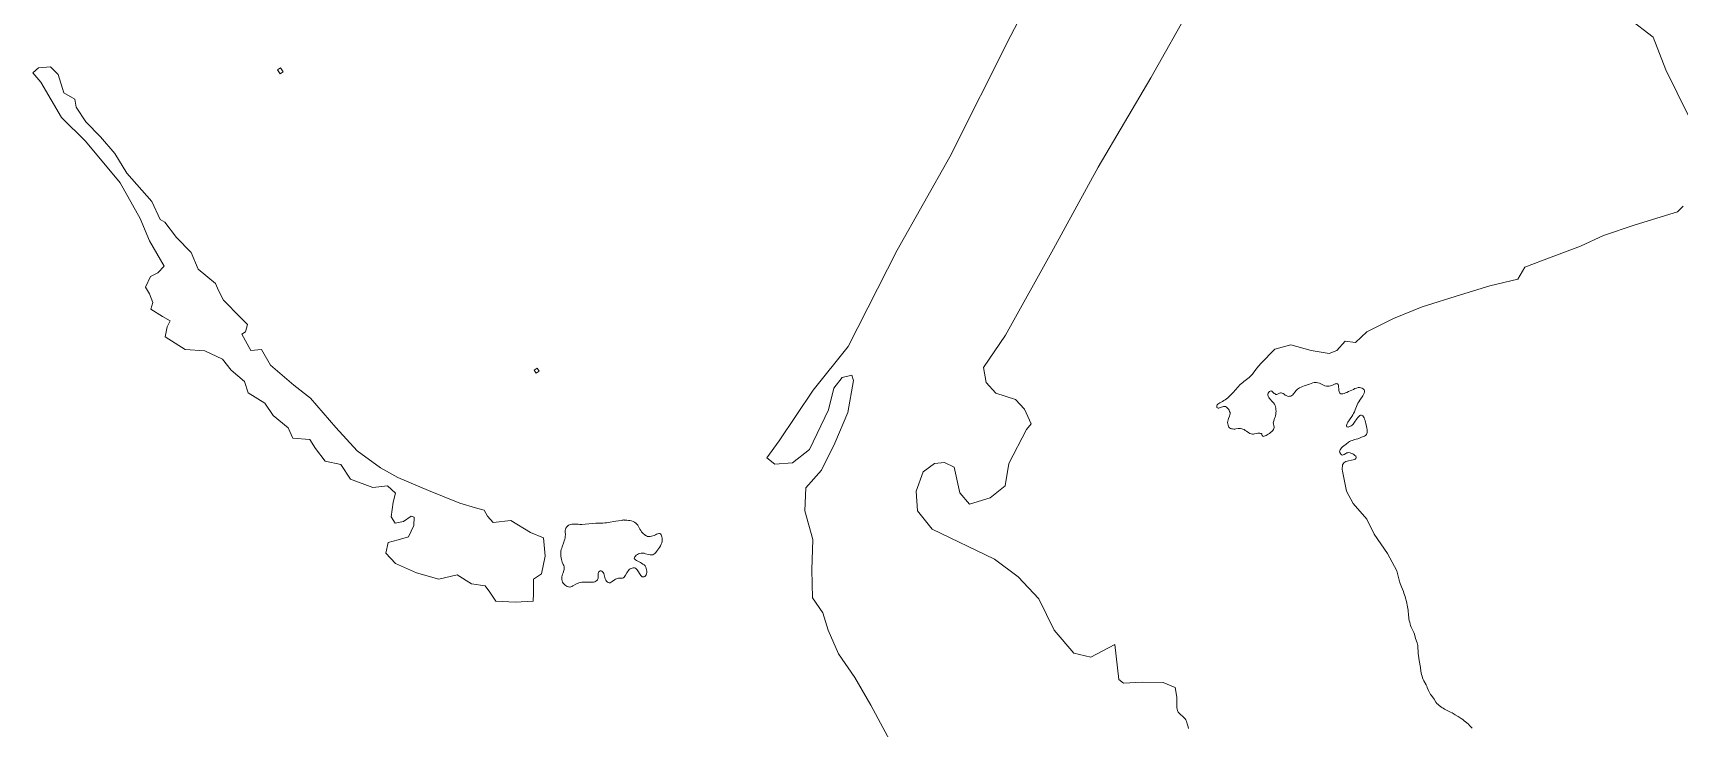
# Model space of a CAD drawing. Header units: metres. Extents: x 793723 to 812165, y 297650 to 314276.
# Drawn here: x 801618 to 803831, y 299535 to 300470 of the extents above; entities that cross this region are included whole.
import ezdxf

# ---------------------------------------------------------------- set-up
doc = ezdxf.new("R2010")
doc.units = ezdxf.units.M

msp = doc.modelspace()

# ---------------------------------------------------------------- linework, layer by layer
at = {"linetype": 'Continuous', "lineweight": 13}
for points in [[(802695.11, 299992.28), (802687.61, 299963.38), (802662.03, 299909.65), (802639.37, 299892.12), (802615.56, 299890.3), (802604.75, 299898.79), (802621.61, 299921.63), (802667.08, 299989.67), (802714.24, 300048.21), (802779.82, 300178.04), (802850.87, 300303.58), (802932.96, 300466.54), (802980.38, 300557.5)], [(803176.12, 300507.48), (803121.15, 300409.65), (803050.31, 300289.42), (802990.36, 300179.85), (802925.74, 300063.73)], [(803843.79, 300358.38), (803813.05, 300420.39), (803796.26, 300464.4), (803763.6, 300489.33)], [(801775.19, 300190.5), (801762.66, 300220.57), (801735.62, 300268.32), (801688.87, 300324.32), (801656.53, 300356.45), (801628.93, 300403.86), (801618.34, 300416.34), (801625.66, 300423.21), (801642.02, 300424.47), (801652.17, 300414.2), (801660.01, 300389.65), (801674.61, 300380.83), (801676.41, 300370.1), (801689.59, 300350.54), (801709.11, 300330.12), (801728.63, 300307.7), (801744.38, 300281.62), (801778.29, 300243.29), (801789.25, 300218.97), (801795.6, 300215.45), (801811.12, 300195.12), (801830.97, 300174.92), (801840.37, 300152.25), (801863.56, 300132.94), (801867.81, 300123.54), (801874.51, 300110.83), (801897.15, 300087.31), (801906.63, 300078.15), (801904.1, 300067.96), (801899.32, 300064.85), (801911.28, 300042.86), (801925.4, 300044.11), (801937.47, 300023.11), (801969.24, 299996.4), (801991.65, 299978.97), (802025.46, 299939.32), (802054.23, 299908.29), (802085.44, 299885.23)], [(803772.13, 300211.82), (803828.84, 300229.32), (803836.72, 300237.2)], [(803221.05, 299976.64), (803222.94, 299977.98), (803224.72, 299979.53), (803226.38, 299981.08), (803228.16, 299982.86), (803231.49, 299986.29), (803237.93, 299993.61), (803241.26, 299997.05), (803243.03, 299998.71), (803244.59, 300000.16), (803246.14, 300001.49), (803247.7, 300002.71), (803253.03, 300006.7), (803254.7, 300008.04), (803256.25, 300009.59), (803257.47, 300011.03), (803258.69, 300012.58), (803262.02, 300017.35), (803263.35, 300019.12), (803268.68, 300025.66), (803287.55, 300044.96), (803309.01, 300050.76), (803336.41, 300043.19), (803360.9, 300039.15), (803370.9, 300042.93), (803382.11, 300055.57), (803396.25, 300053.95), (803411.24, 300068.03), (803447.03, 300085.82), (803485.83, 300101.51), (803537.32, 300117.67), (803576.79, 300130.04), (803614.39, 300138.76), (803623.92, 300154.94), (803659.16, 300168.41), (803698.63, 300183.21), (803729.65, 300197.45), (803772.13, 300211.82)], [(802095.07, 299860.91), (802075.15, 299858.98), (802045.31, 299870.09), (802032.24, 299889.54), (802010.98, 299894.14), (801998.03, 299911.15), (801990.77, 299923.2), (801967.85, 299925.25), (801961.47, 299938.84), (801941.07, 299955.4), (801930.24, 299971.97), (801907.51, 299985.86), (801902.8, 300001.12), (801884.96, 300016.58), (801873.13, 300031.49), (801849.41, 300042.39), (801823.03, 300044.21), (801796.28, 300061.41), (801798.92, 300074.92), (801802.69, 300082.9), (801792.55, 300088.63), (801776.95, 300098.55), (801779.38, 300107.74), (801775.01, 300119.02), (801769.87, 300128.19), (801776.18, 300142.26), (801786.19, 300147.48), (801794.96, 300156.36), (801775.19, 300190.5)], [(802925.74, 300063.73), (802895.91, 300020.06), (802899.52, 299999.82), (802912.57, 299985.69), (802939.18, 299977), (802951.34, 299964.09), (802960.29, 299944.3), (802953.74, 299936.87), (802930.14, 299891.22), (802925.31, 299861.11), (802904.98, 299844.69), (802877.07, 299836.44), (802864.46, 299851.68), (802856.6, 299885.97), (802843.45, 299892.58), (802830.43, 299890.89), (802814.88, 299879.68), (802805.48, 299853.65), (802807.54, 299827.54), (802827.18, 299802.91), (802910.84, 299762.37), (802942.5, 299738.76), (802970.27, 299709.28), (802990.96, 299666.95), (803017.29, 299636.02), (803040.44, 299630.76), (803072.79, 299647.54), (803077.9, 299600.52), (803084.48, 299595.78), (803109.18, 299597.16), (803137.78, 299596.45), (803153.93, 299589.63), (803156.07, 299576.8), (803155.98, 299567.61), (803155.99, 299565.18), (803156.1, 299562.97), (803156.44, 299560.75), (803157, 299558.76)], [(802777, 299506.23), (802744.59, 299566.14), (802723.36, 299603.27), (802701.15, 299634.98), (802687.39, 299666.82), (802680.33, 299690.26), (802666.04, 299710.59), (802665.51, 299748.1), (802666.64, 299789.05), (802655.87, 299827.42), (802657.14, 299858.52), (802678.23, 299882.14), (802696.06, 299918.58), (802713.77, 299959.79), (802721.35, 300002.74), (802719, 300009.82), (802705.99, 300006.58), (802695.11, 299992.28)], [(803284.68, 299987.41), (803283.67, 299988.18), (803282.56, 299988.62), (803281.45, 299988.4), (803280.45, 299987.84), (803279.45, 299986.85), (803278.78, 299985.63), (803278.23, 299984.19), (803278.23, 299982.75), (803278.68, 299981.42), (803279.46, 299979.98), (803280.58, 299978.55), (803284.59, 299974.13), (803285.82, 299972.58), (803287.05, 299970.93), (803287.94, 299969.16), (803288.62, 299967.28), (803289.07, 299965.4), (803289.18, 299963.3), (803289.3, 299961.31), (803289.19, 299959.2), (803288.86, 299957.21), (803288.53, 299955.22), (803288.09, 299953.22), (803287.43, 299951.56), (803286.21, 299948.57), (803285.77, 299947.13), (803285.66, 299945.69), (803285.78, 299944.26), (803286.45, 299941.49), (803286.67, 299940.38), (803286.68, 299939.28), (803286.46, 299938.17), (803285.79, 299936.73), (803284.79, 299935.4), (803283.46, 299934.07), (803282.02, 299932.74), (803280.46, 299931.52)], [(803341.96, 300000.15), (803340.4, 299999.93), (803338.95, 299999.48), (803334.17, 299997.7), (803332.39, 299997.15), (803328.72, 299996.14), (803326.94, 299995.47), (803324.83, 299994.69), (803322.94, 299993.69), (803320.94, 299992.69), (803319.5, 299991.8), (803318.16, 299990.81), (803316.94, 299989.81), (803315.83, 299988.7), (803314.83, 299987.26), (803312.95, 299984.49), (803311.84, 299983.27), (803310.62, 299982.38), (803309.17, 299981.71), (803307.61, 299981.38), (803306.06, 299981.26), (803304.5, 299981.59), (803302.94, 299982.25), (803301.6, 299983.13), (803300.15, 299984.24), (803298.81, 299985.12), (803297.48, 299985.67), (803296.25, 299986), (803295.14, 299986), (803294.14, 299985.77), (803293.14, 299985.33), (803292.25, 299984.77), (803291.36, 299984.22), (803290.36, 299983.99), (803289.25, 299983.99), (803288.02, 299984.54), (803286.8, 299985.31), (803284.68, 299987.41)], [(803406.52, 299991.34), (803405.18, 299992.33), (803403.51, 299992.99), (803401.62, 299993.21), (803399.61, 299993.09), (803397.5, 299992.53), (803395.39, 299991.75), (803393.28, 299990.75), (803386.72, 299987.64), (803384.49, 299986.64), (803382.49, 299985.86), (803380.71, 299985.3), (803379.16, 299984.86), (803377.6, 299984.74), (803376.38, 299984.85), (803375.26, 299985.4), (803374.48, 299986.4), (803374.03, 299987.72), (803373.69, 299989.38), (803373.58, 299991.15), (803373.35, 299994.69), (803373.23, 299996.24), (803372.79, 299997.46), (803372.12, 299998.34), (803371.23, 299998.56), (803370.11, 299998.34), (803368.78, 299998), (803364.11, 299996), (803362.44, 299995.44), (803360.66, 299995), (803358.88, 299994.88), (803356.99, 299995.1), (803355.1, 299995.65), (803353.2, 299996.31), (803347.52, 299998.84), (803345.63, 299999.5), (803343.85, 300000.05), (803341.96, 300000.15)], [(803403.04, 299956.03), (803401.81, 299955.36), (803400.48, 299954.36), (803399.26, 299952.92), (803398.04, 299951.26), (803396.82, 299949.71), (803395.71, 299948.16), (803393.82, 299945.27), (803392.83, 299943.94), (803391.6, 299942.61), (803390.16, 299941.61), (803388.72, 299940.84), (803387.38, 299940.28), (803386.27, 299940.06), (803385.27, 299940.16), (803384.49, 299940.49), (803383.93, 299941.16), (803383.93, 299942.15), (803384.37, 299943.48), (803385.03, 299944.92), (803386.03, 299946.69), (803391.02, 299954.23), (803392.35, 299956.34), (803393.46, 299958.44), (803394.57, 299960.66), (803395.56, 299962.98), (803397.45, 299967.52), (803398.33, 299969.85), (803399.44, 299972.07), (803400.66, 299974.17), (803401.88, 299976.17), (803405.76, 299982.04), (803406.76, 299983.92), (803407.64, 299985.58), (803408.08, 299987.25), (803408.19, 299988.8), (803407.63, 299990.23), (803406.52, 299991.34)], [(803228.04, 299938.26), (803226.81, 299938.92), (803225.92, 299940.03), (803225.36, 299941.35), (803224.8, 299942.79), (803224.46, 299944.56), (803224.23, 299946.33), (803224.34, 299948.1), (803224.78, 299949.76), (803225.45, 299951.42), (803226.77, 299954.64), (803227.33, 299956.3), (803227.55, 299957.85), (803227.43, 299959.51), (803226.87, 299961.16), (803226.09, 299962.71), (803225.19, 299964.26), (803224.08, 299965.58), (803222.85, 299966.69), (803221.52, 299967.46), (803220.18, 299967.79), (803218.84, 299967.79), (803217.4, 299967.45), (803216.06, 299966.78), (803213.51, 299965.67), (803212.4, 299965.23), (803211.39, 299965.22), (803210.61, 299965.67), (803209.94, 299966.55), (803209.72, 299967.54), (803209.72, 299968.76), (803210.16, 299969.98), (803211.05, 299970.98), (803212.38, 299971.87), (803213.94, 299972.75), (803217.38, 299974.53), (803219.27, 299975.53), (803221.05, 299976.64)], [(803280.46, 299931.52), (803278.91, 299930.41), (803277.46, 299929.52), (803276.02, 299928.63), (803274.68, 299928.07), (803273.46, 299927.74), (803272.46, 299927.52), (803271.57, 299927.74), (803271.01, 299928.18), (803270.68, 299928.84), (803270.34, 299929.61), (803270, 299930.5), (803269.34, 299931.16), (803268.56, 299931.49), (803267.44, 299931.71), (803266.11, 299931.82), (803264.66, 299931.7), (803263.21, 299931.48), (803260.43, 299930.92), (803259.1, 299930.7), (803257.65, 299930.58), (803255.87, 299930.8), (803254.2, 299931.46), (803252.64, 299932.45), (803249.52, 299934.55), (803247.96, 299935.54), (803246.4, 299936.53), (803244.84, 299937.3), (803243.17, 299937.85), (803241.61, 299938.18), (803240.05, 299938.18), (803238.61, 299938.06), (803235.49, 299937.5), (803233.93, 299937.39), (803232.38, 299937.39), (803230.93, 299937.49), (803229.37, 299937.71), (803228.04, 299938.26)], [(803376.56, 299903.41), (803375.78, 299904.4), (803375.11, 299905.62), (803374.77, 299906.94), (803374.88, 299908.27), (803375.43, 299909.6), (803376.32, 299910.82), (803377.43, 299912.15), (803378.87, 299913.48), (803380.32, 299914.7), (803383.43, 299917.25), (803386.65, 299919.58), (803388.2, 299920.7), (803389.87, 299921.58), (803391.65, 299922.14), (803395.32, 299923.15), (803397.21, 299923.7), (803399.1, 299924.37), (803406.44, 299927.27), (803408.22, 299927.93), (803409.77, 299928.82), (803410.88, 299929.93), (803411.44, 299931.26), (803411.77, 299932.81), (803411.76, 299934.58), (803411.65, 299936.57), (803411.42, 299938.56), (803410.97, 299940.66), (803410.07, 299944.76), (803409.51, 299946.75), (803408.95, 299948.74), (803408.39, 299950.62), (803407.61, 299952.28), (803406.82, 299953.71), (803405.93, 299954.93), (803405.04, 299955.59), (803404.04, 299955.92), (803403.04, 299956.03)], [(803439.06, 299769.87), (803421.42, 299795.95), (803411.47, 299816.06), (803393.07, 299837.27), (803384.24, 299853.74), (803378.72, 299880.84), (803378.38, 299883.38), (803378.38, 299885.26), (803378.49, 299887.14), (803378.82, 299889.03), (803379.48, 299890.69), (803380.37, 299892.02), (803381.7, 299892.91), (803383.15, 299893.57), (803384.93, 299894.13), (803386.71, 299894.47), (803390.82, 299895.36), (803392.82, 299895.81), (803394.38, 299896.36), (803395.6, 299897.03), (803396.38, 299897.81), (803396.82, 299898.8), (803396.82, 299899.69), (803396.37, 299900.91), (803395.37, 299902.01), (803394.03, 299903), (803392.47, 299903.88), (803390.8, 299904.66), (803389.13, 299905.32), (803387.35, 299905.64), (803385.68, 299905.53), (803384.34, 299905.19), (803383.01, 299904.53), (803380.68, 299903.08), (803379.57, 299902.64), (803378.56, 299902.41), (803377.45, 299902.74), (803376.56, 299903.41)], [(802085.44, 299885.23), (802108.95, 299872.23), (802150.05, 299854.95), (802192.27, 299837.56), (802213.2, 299831.63), (802224.67, 299828.11), (802229.58, 299820.27), (802236.95, 299811.54), (802260.53, 299814.58), (802287.16, 299798.15), (802304.87, 299791.11), (802306.93, 299766.66), (802301.98, 299742.75), (802291.42, 299735.53), (802291.24, 299716.17), (802290.71, 299706.1), (802266.56, 299704.38), (802240.63, 299705.76), (802232.7, 299718.14), (802226.23, 299726.75), (802207.75, 299729.04), (802188.7, 299741.28), (802163.78, 299735.47), (802133.94, 299744.14), (802105.65, 299756.36), (802092.82, 299770.28), (802096.02, 299784.78), (802109.36, 299788.57), (802123.04, 299792.59), (802130.46, 299807.87), (802130.77, 299818.83), (802126.98, 299820.26), (802116.32, 299813.04), (802105.42, 299810.8), (802100.06, 299819.2), (802102.57, 299838.9), (802105.88, 299851.08), (802095.07, 299860.91)], [(802329.16, 299777.11), (802329.82, 299779.11), (802331.93, 299785.09), (802332.59, 299787.19), (802333.14, 299789.18), (802333.69, 299791.18), (802333.91, 299793.17), (802334.02, 299795.16), (802333.79, 299799.03), (802333.89, 299800.8), (802334.22, 299802.58), (802334.89, 299804.24), (802335.88, 299805.79), (802337.22, 299807.12), (802338.33, 299808.01), (802339.55, 299808.67), (802340.88, 299809.23), (802342.78, 299809.57), (802344.78, 299809.57), (802346.89, 299809.58), (802351.34, 299809.25), (802353.68, 299809.15), (802356.02, 299809.15), (802360.8, 299809.5), (802375.15, 299810.63), (802377.6, 299810.75), (802384.61, 299810.99), (802386.95, 299811.1), (802389.29, 299811.33), (802391.51, 299811.67), (802402.08, 299813.46), (802408.86, 299814.47), (802410.53, 299814.81), (802411.76, 299815.03), (802412.53, 299815.26), (802412.87, 299815.37), (802412.87, 299815.04), (802413.31, 299814.82)], [(802413.31, 299814.82), (802414.09, 299814.82), (802415.21, 299814.82), (802416.87, 299814.71), (802418.77, 299814.61), (802420.77, 299814.28), (802423, 299813.73), (802425.11, 299812.96), (802427.12, 299812.08), (802428.79, 299810.98), (802430.13, 299809.54), (802431.24, 299807.99), (802432.25, 299806.23), (802434.26, 299802.69), (802435.27, 299801.03), (802436.49, 299799.37), (802437.72, 299797.83), (802439.06, 299796.5), (802440.29, 299795.4), (802441.74, 299794.41), (802443.18, 299793.64), (802444.63, 299793.09), (802446.41, 299792.87), (802448.19, 299792.98), (802449.97, 299793.21), (802451.64, 299793.77), (802453.42, 299794.32), (802455.09, 299795.1), (802456.75, 299795.99), (802458.2, 299796.66), (802459.65, 299796.99), (802460.76, 299796.99), (802461.87, 299796.33), (802462.65, 299795.34), (802463.32, 299793.9), (802463.88, 299792.24), (802464.22, 299790.47), (802464.34, 299788.59)], [(802464.34, 299788.59), (802464.12, 299786.6), (802463.68, 299784.5), (802462.79, 299782.39), (802461.8, 299780.29), (802460.69, 299778.18), (802459.36, 299776.19), (802458.03, 299774.3), (802456.7, 299772.53), (802455.47, 299771.2), (802454.25, 299769.98), (802453.03, 299769.09), (802451.59, 299768.42), (802449.81, 299768.09), (802447.91, 299768.31), (802445.91, 299768.63), (802441.79, 299769.73), (802439.79, 299770.28), (802437.78, 299770.5), (802435.78, 299770.49), (802434, 299770.16), (802432.33, 299769.49), (802430.78, 299768.71), (802429.33, 299767.71), (802428.22, 299766.6), (802427.33, 299765.49), (802426.78, 299764.39), (802426.67, 299763.28), (802427.23, 299762.28), (802428.23, 299761.4), (802429.57, 299760.52), (802431.24, 299759.64), (802434.81, 299757.87), (802436.59, 299756.88), (802438.26, 299755.78), (802439.82, 299754.57), (802441.16, 299753.24), (802442.16, 299751.69)], [(802354.19, 299731.14), (802352.3, 299730.58), (802350.52, 299729.8), (802348.85, 299729.02), (802344.08, 299726.35), (802342.63, 299725.58), (802341.18, 299725.13), (802339.74, 299724.91), (802338.18, 299725.01), (802336.62, 299725.56), (802335.06, 299726.44), (802333.72, 299727.44), (802332.39, 299728.65), (802331.16, 299729.98), (802330.26, 299731.52), (802329.59, 299733.18), (802329.37, 299734.84), (802329.36, 299736.72), (802329.47, 299738.49), (802329.8, 299740.38), (802330.35, 299742.26), (802330.9, 299744.03), (802331.9, 299747.24), (802332.34, 299748.68), (802332.45, 299750.23), (802332.33, 299752), (802331.77, 299753.88), (802331.21, 299755.43), (802329.87, 299758.52), (802329.31, 299760.07), (802328.75, 299762.17), (802328.3, 299764.27), (802327.96, 299766.49), (802327.96, 299768.81), (802327.95, 299771.02), (802328.17, 299773.24), (802328.61, 299775.23), (802329.16, 299777.11)], [(803480.77, 299632.86), (803480.43, 299635.18), (803480.2, 299637.39), (803479.96, 299644.03), (803479.74, 299646.14), (803479.4, 299648.02), (803478.84, 299650.01), (803476.93, 299655.65), (803475.25, 299661.73), (803474.58, 299663.72), (803473.68, 299665.49), (803471.9, 299669.13), (803471, 299671.01), (803470.22, 299673.11), (803469.55, 299675.22), (803468.98, 299677.54), (803468.42, 299679.75), (803467.97, 299682.07), (803467.63, 299684.4), (803467.29, 299686.83), (803466.72, 299693.8), (803466.49, 299696.12), (803466.15, 299698.45), (803465.7, 299700.77), (803465.14, 299703.09), (803464.69, 299705.41), (803463.46, 299709.95), (803462.79, 299712.27), (803462, 299714.48), (803461.22, 299716.69), (803460.43, 299718.91), (803457.86, 299725.21), (803457.08, 299727.42), (803456.29, 299729.63), (803454.95, 299734.05), (803452.59, 299743.23), (803451.58, 299746.55), (803439.06, 299769.87)], [(802402.81, 299736.11), (802401.36, 299735.45), (802400.03, 299734.56), (802397.14, 299732.34), (802395.7, 299731.45), (802394.25, 299730.78), (802392.92, 299730.78), (802391.47, 299731.11), (802390.24, 299731.77), (802389.13, 299732.76), (802388.35, 299734.2), (802387.67, 299735.86), (802386.22, 299741.5), (802385.66, 299743.16), (802384.87, 299744.48), (802383.98, 299745.59), (802382.98, 299746.47), (802381.97, 299746.8), (802380.97, 299746.8), (802379.97, 299746.35), (802379.2, 299745.47), (802378.64, 299744.47), (802378.31, 299743.14), (802378.31, 299741.7), (802378.32, 299738.6), (802378.21, 299737.16), (802377.88, 299735.73), (802377.22, 299734.51), (802376.22, 299733.51), (802375.11, 299732.73), (802373.77, 299732.06), (802371.88, 299731.62), (802369.88, 299731.5), (802367.65, 299731.39), (802360.87, 299731.7), (802358.53, 299731.7), (802356.3, 299731.58), (802354.19, 299731.14)], [(802442.16, 299751.69), (802442.84, 299749.93), (802443.29, 299748.16), (802443.51, 299746.27), (802443.52, 299744.5), (802443.3, 299742.84), (802442.74, 299741.4), (802441.97, 299740.19), (802440.97, 299739.3), (802439.75, 299738.74), (802438.63, 299738.52), (802437.41, 299738.74), (802436.29, 299739.4), (802435.29, 299740.5), (802434.4, 299741.83), (802431.49, 299746.58), (802430.49, 299748.02), (802429.37, 299749.23), (802428.15, 299750.11), (802426.81, 299750.55), (802425.36, 299750.66), (802423.92, 299750.44), (802422.47, 299749.99), (802421.14, 299749.32), (802419.81, 299748.32), (802418.7, 299746.99), (802417.7, 299745.55), (802416.81, 299744), (802415.04, 299740.9), (802414.15, 299739.46), (802413.15, 299738.24), (802412.04, 299737.35), (802410.93, 299736.91), (802409.59, 299736.68), (802408.26, 299736.68), (802405.59, 299736.67), (802404.25, 299736.56), (802402.81, 299736.11)], [(803549.53, 299538.84), (803547.85, 299540.61), (803545.96, 299542.27), (803544.18, 299543.81), (803542.28, 299545.24), (803540.27, 299546.68), (803538.27, 299548), (803534.26, 299550.65), (803530.13, 299553.18), (803525.9, 299555.61), (803523.78, 299556.82), (803515.87, 299560.9), (803513.98, 299562), (803512.08, 299563.1), (803510.3, 299564.21), (803508.63, 299565.53), (803507.07, 299566.85), (803505.62, 299568.51), (803504.28, 299570.28), (803501.71, 299574.04), (803498.14, 299578.9), (803497.02, 299580.44), (803495.91, 299582.1), (803495.01, 299583.87), (803494.12, 299585.75), (803492.66, 299589.84), (803491.88, 299591.83), (803490.98, 299593.6), (803487.97, 299598.9), (803487.07, 299600.67), (803486.29, 299602.77), (803485.62, 299604.98), (803485.05, 299607.2), (803484.6, 299609.52), (803484.15, 299611.84), (803483.36, 299616.6), (803481.9, 299626), (803480.77, 299632.86)], [(803157, 299558.76), (803157.79, 299556.88), (803158.9, 299555.45), (803160.24, 299554.12), (803164.59, 299550.37), (803166.04, 299549.05), (803167.04, 299547.61), (803168.05, 299546.17), (803168.83, 299544.63), (803169.5, 299542.97), (803170.06, 299540.98), (803171.19, 299536.88), (803171.75, 299534.89)], [(803552.87, 299535.2), (803551.31, 299537.08), (803549.53, 299538.84)]]:
    msp.add_lwpolyline(points, dxfattribs=at)
for points in [[(801950.72, 300414.87), (801946.93, 300420.39), (801951.15, 300423.17), (801954.83, 300417.53)], [(802298.69, 300015.29), (802294.69, 300012.63), (802292.12, 300016.6), (802296.01, 300019.05)]]:
    msp.add_lwpolyline(points, close=True, dxfattribs=at)

doc.saveas('drawing.dxf')
